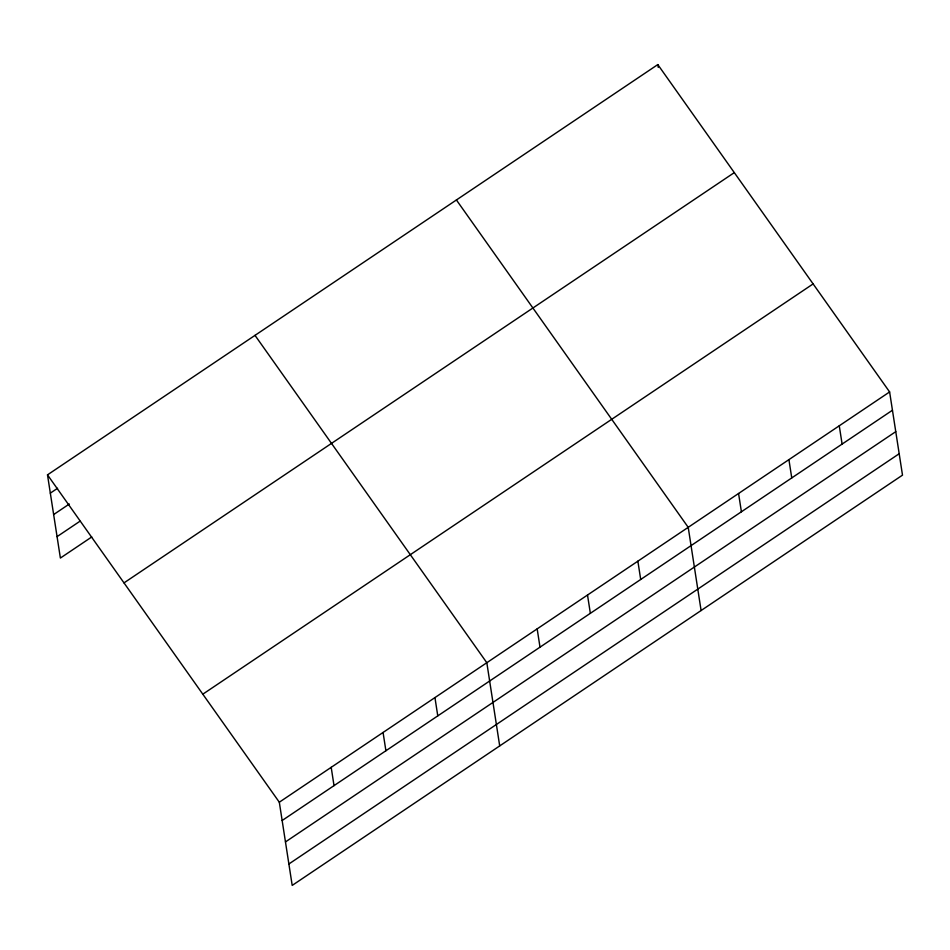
<?xml version="1.0" encoding="UTF-8"?>
<svg xmlns="http://www.w3.org/2000/svg" width="950" height="950" viewBox="0 0 950 950"><rect width="100%" height="100%" fill="white"/><g stroke="black" fill="none" stroke-linecap="round" stroke-linejoin="round"><path stroke-width="1.43" d="M47.5 474.858L657.804 64.588L889.616 391.946L902.5 475.142L292.196 885.412L279.312 802.216L47.5 474.858L60.384 558.054L91.746 536.964M50.326 493.133L57.57 488.276M53.651 514.556L69.326 504.011M57.059 536.631L79.99 521.217M123.999 582.884L734.303 172.615M202.813 694.189L813.117 283.919M279.312 802.216L889.616 391.946M282.15 820.503L892.454 410.234M285.463 841.926L895.767 431.656M288.883 863.989L899.187 453.732M456.404 199.975L688.216 527.333L701.1 610.529M255.004 335.362L486.816 662.72L499.7 745.916M839.266 425.802L842.104 444.077M788.916 459.646L791.754 477.933M738.566 493.489L741.404 511.777M657.804 64.588L658.243 67.403M637.866 561.189L640.704 579.464M587.516 595.033L590.354 613.32M537.166 628.876L540.004 647.164M434.946 697.597L437.772 715.884M383.064 732.474L385.902 750.749M331.194 767.339L334.02 785.626"/></g></svg>
